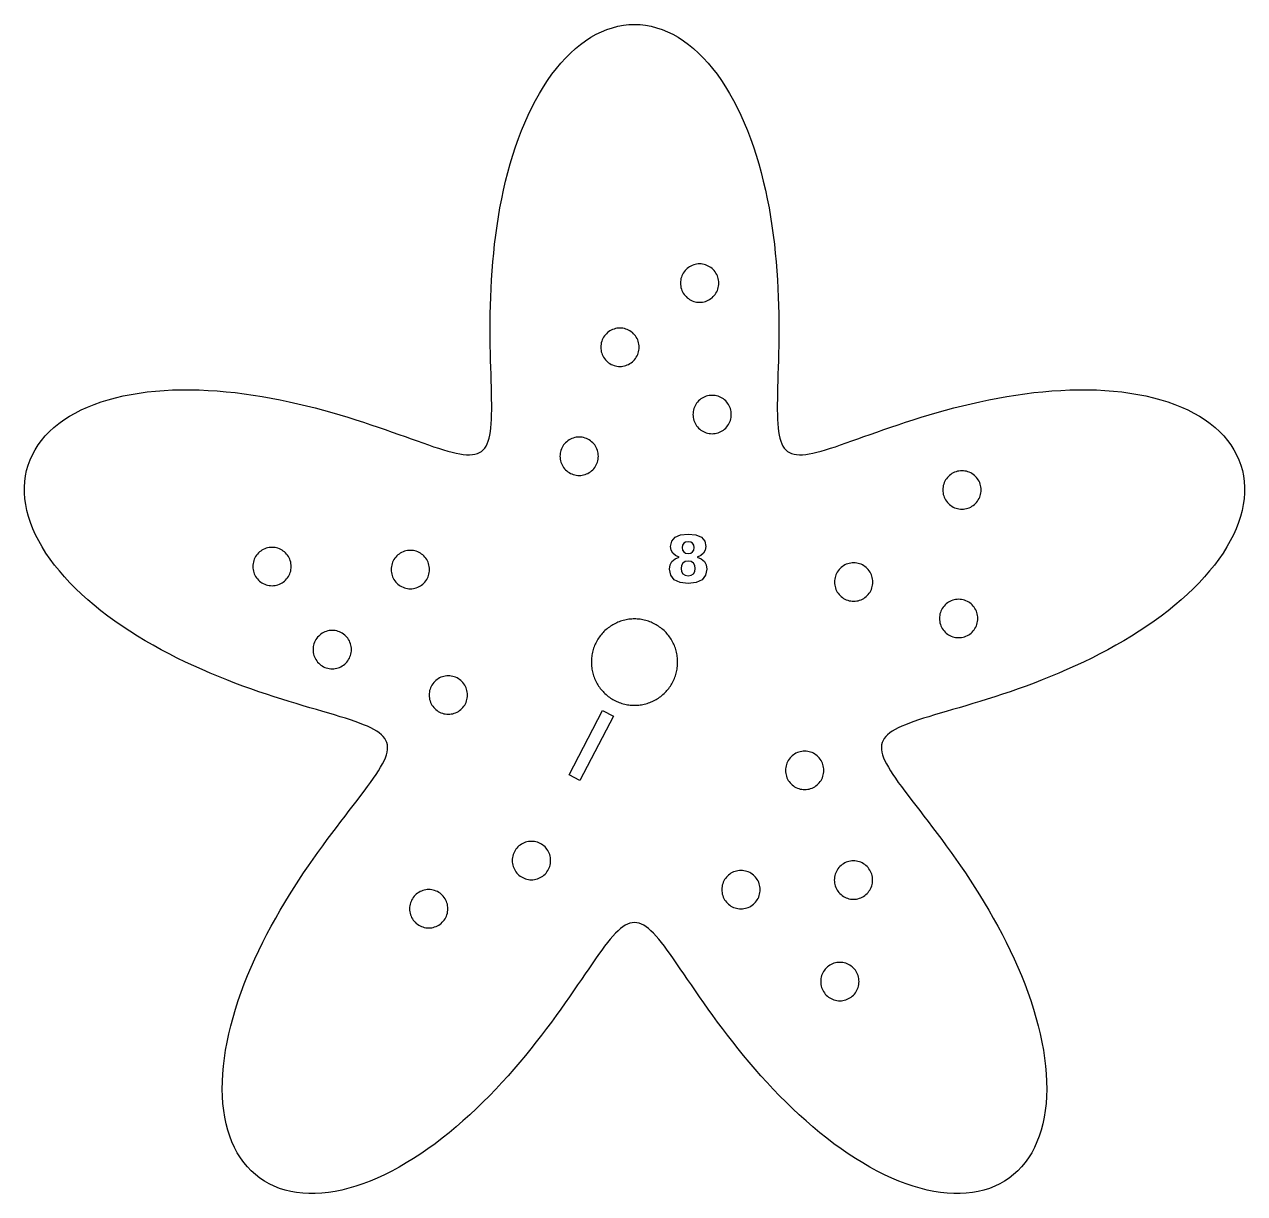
# Model space of a CAD drawing. Header units: millimetres. Extents: x 0 to 471, y 12 to 280.
# Drawn here: x 0 to 89.1, y 75.5 to 160.9 of the extents above; entities that cross this region are included whole.
import ezdxf

# ---------------------------------------------------------------- set-up
doc = ezdxf.new("R2010")
doc.units = ezdxf.units.MM
doc.layers.add('CUT', color=1, linetype='Continuous')
doc.layers.add('ENGRAVE', color=7, linetype='Continuous')

msp = doc.modelspace()

# ---------------------------------------------------------------- linework, layer by layer
at = {"layer": 'CUT'}
for points in [[(76.095, 113.775), (75.493, 113.516), (74.891, 113.266), (74.292, 113.027), (73.697, 112.798), (73.108, 112.579), (72.524, 112.369), (71.948, 112.169), (71.38, 111.977), (70.823, 111.795), (70.276, 111.62), (69.741, 111.454), (69.22, 111.295), (68.712, 111.143), (68.22, 110.997), (67.743, 110.857), (67.284, 110.723), (66.842, 110.593), (66.419, 110.467), (66.015, 110.344), (65.63, 110.225), (65.267, 110.107), (64.925, 109.991), (64.604, 109.876), (64.306, 109.761), (64.03, 109.645), (63.777, 109.528), (63.548, 109.408), (63.342, 109.286), (63.159, 109.16), (63.001, 109.03), (62.866, 108.895), (62.756, 108.754), (62.669, 108.607), (62.606, 108.453), (62.567, 108.291), (62.55, 108.121), (62.557, 107.943), (62.587, 107.754), (62.638, 107.556), (62.712, 107.347), (62.806, 107.127), (62.922, 106.895), (63.057, 106.652), (63.212, 106.396), (63.386, 106.127), (63.578, 105.846), (63.786, 105.551), (64.011, 105.242), (64.252, 104.919), (64.507, 104.583), (64.775, 104.232), (65.057, 103.867), (65.349, 103.488), (65.652, 103.095), (65.965, 102.688), (66.286, 102.266), (66.615, 101.831), (66.95, 101.382), (67.289, 100.92), (67.633, 100.444), (67.98, 99.956), (68.328, 99.456), (68.677, 98.943), (69.025, 98.419), (69.372, 97.884), (69.716, 97.338), (70.056, 96.783), (70.391, 96.218), (70.719, 95.645), (71.041, 95.065), (71.355, 94.477), (71.659, 93.883), (71.953, 93.284), (72.236, 92.68), (72.507, 92.072), (72.765, 91.462), (73.009, 90.85), (73.239, 90.236), (73.453, 89.623), (73.651, 89.011), (73.833, 88.401), (73.997, 87.794), (74.142, 87.191), (74.27, 86.593), (74.378, 86.002), (74.466, 85.417), (74.535, 84.84), (74.583, 84.273), (74.611, 83.716), (74.618, 83.169), (74.603, 82.635), (74.568, 82.114), (74.511, 81.608), (74.433, 81.116), (74.333, 80.64), (74.212, 80.18), (74.07, 79.739), (73.907, 79.316), (73.723, 78.912), (73.519, 78.528), (73.294, 78.164), (73.05, 77.822), (72.786, 77.502), (72.503, 77.205), (72.201, 76.931), (71.881, 76.68), (71.544, 76.454), (71.19, 76.251), (70.82, 76.074), (70.434, 75.922), (70.033, 75.795), (69.618, 75.694), (69.19, 75.618), (68.749, 75.568), (68.296, 75.544), (67.832, 75.545), (67.358, 75.572), (66.874, 75.624), (66.382, 75.702), (65.883, 75.804), (65.376, 75.932), (64.864, 76.083), (64.347, 76.258), (63.825, 76.457), (63.301, 76.678), (62.773, 76.921), (62.245, 77.186), (61.715, 77.472), (61.186, 77.778), (60.657, 78.103), (60.131, 78.446), (59.607, 78.807), (59.086, 79.185), (58.569, 79.578), (58.057, 79.986), (57.55, 80.407), (57.049, 80.841), (56.555, 81.287), (56.068, 81.743), (55.589, 82.208), (55.118, 82.681), (54.656, 83.16), (54.203, 83.646), (53.76, 84.136), (53.327, 84.628), (52.904, 85.123), (52.491, 85.619), (52.089, 86.114), (51.698, 86.607), (51.319, 87.097), (50.95, 87.583), (50.593, 88.064), (50.247, 88.538), (49.912, 89.004), (49.589, 89.461), (49.276, 89.908), (48.975, 90.344), (48.684, 90.767), (48.404, 91.177), (48.134, 91.572), (47.874, 91.952), (47.623, 92.316), (47.382, 92.663), (47.149, 92.991), (46.925, 93.3), (46.709, 93.59), (46.5, 93.859), (46.299, 94.108), (46.103, 94.334), (45.913, 94.538), (45.729, 94.719), (45.549, 94.878), (45.373, 95.012), (45.2, 95.122), (45.03, 95.209), (44.862, 95.27), (44.696, 95.307), (44.53, 95.32), (44.364, 95.307), (44.197, 95.27), (44.029, 95.209), (43.859, 95.122), (43.686, 95.012), (43.51, 94.878), (43.331, 94.719), (43.146, 94.538), (42.956, 94.334), (42.761, 94.108), (42.559, 93.859), (42.35, 93.59), (42.134, 93.3), (41.91, 92.991), (41.678, 92.663), (41.436, 92.316), (41.186, 91.952), (40.926, 91.572), (40.656, 91.177), (40.376, 90.767), (40.085, 90.344), (39.783, 89.908), (39.471, 89.461), (39.147, 89.004), (38.813, 88.538), (38.467, 88.064), (38.109, 87.583), (37.741, 87.097), (37.361, 86.607), (36.97, 86.114), (36.568, 85.619), (36.156, 85.123), (35.733, 84.628), (35.299, 84.136), (34.856, 83.646), (34.403, 83.16), (33.941, 82.681), (33.47, 82.208), (32.991, 81.743), (32.504, 81.287), (32.01, 80.841), (31.509, 80.407), (31.003, 79.986), (30.49, 79.578), (29.974, 79.185), (29.453, 78.807), (28.929, 78.446), (28.402, 78.103), (27.874, 77.778), (27.344, 77.472), (26.815, 77.186), (26.286, 76.921), (25.759, 76.678), (25.234, 76.457), (24.713, 76.258), (24.195, 76.083), (23.683, 75.932), (23.177, 75.804), (22.677, 75.702), (22.185, 75.624), (21.702, 75.572), (21.227, 75.545), (20.764, 75.544), (20.311, 75.568), (19.87, 75.618), (19.441, 75.694), (19.026, 75.795), (18.626, 75.922), (18.24, 76.074), (17.869, 76.251), (17.515, 76.454), (17.178, 76.68), (16.858, 76.931), (16.557, 77.205), (16.274, 77.502), (16.01, 77.822), (15.765, 78.164), (15.54, 78.528), (15.336, 78.912), (15.152, 79.316), (14.989, 79.739), (14.847, 80.18), (14.726, 80.64), (14.627, 81.116), (14.548, 81.608), (14.492, 82.114), (14.456, 82.635), (14.442, 83.169), (14.449, 83.716), (14.476, 84.273), (14.524, 84.84), (14.593, 85.417), (14.682, 86.002), (14.79, 86.593), (14.917, 87.191), (15.063, 87.794), (15.227, 88.401), (15.408, 89.011), (15.606, 89.623), (15.82, 90.236), (16.05, 90.85), (16.294, 91.462), (16.552, 92.072), (16.823, 92.68), (17.106, 93.284), (17.4, 93.883), (17.705, 94.477), (18.018, 95.065), (18.34, 95.645), (18.669, 96.218), (19.004, 96.783), (19.344, 97.338), (19.687, 97.884), (20.034, 98.419), (20.382, 98.943), (20.731, 99.456), (21.08, 99.956), (21.426, 100.444), (21.77, 100.92), (22.11, 101.382), (22.445, 101.831), (22.773, 102.266), (23.094, 102.688), (23.407, 103.095), (23.71, 103.488), (24.003, 103.867), (24.284, 104.232), (24.553, 104.583), (24.808, 104.919), (25.048, 105.242), (25.273, 105.551), (25.482, 105.846), (25.673, 106.127), (25.847, 106.396), (26.002, 106.652), (26.138, 106.895), (26.253, 107.127), (26.348, 107.347), (26.421, 107.556), (26.473, 107.754), (26.502, 107.943), (26.509, 108.121), (26.493, 108.291), (26.453, 108.453), (26.39, 108.607), (26.304, 108.754), (26.193, 108.895), (26.058, 109.03), (25.9, 109.16), (25.718, 109.286), (25.512, 109.408), (25.282, 109.528), (25.03, 109.645), (24.754, 109.761), (24.455, 109.876), (24.135, 109.991), (23.793, 110.107), (23.429, 110.225), (23.045, 110.344), (22.641, 110.467), (22.217, 110.593), (21.776, 110.723), (21.316, 110.857), (20.84, 110.997), (20.347, 111.143), (19.84, 111.295), (19.318, 111.454), (18.783, 111.62), (18.237, 111.795), (17.679, 111.977), (17.112, 112.169), (16.535, 112.369), (15.952, 112.579), (15.362, 112.798), (14.767, 113.027), (14.168, 113.266), (13.567, 113.516), (12.964, 113.775), (12.361, 114.046), (11.76, 114.326), (11.161, 114.618), (10.565, 114.919), (9.975, 115.231), (9.391, 115.553), (8.815, 115.886), (8.247, 116.228), (7.69, 116.58), (7.144, 116.941), (6.61, 117.311), (6.09, 117.689), (5.585, 118.076), (5.095, 118.471), (4.623, 118.873), (4.169, 119.282), (3.733, 119.697), (3.318, 120.118), (2.923, 120.545), (2.551, 120.975), (2.201, 121.41), (1.874, 121.848), (1.572, 122.288), (1.295, 122.73), (1.043, 123.174), (0.817, 123.618), (0.618, 124.061), (0.445, 124.504), (0.301, 124.945), (0.184, 125.383), (0.095, 125.818), (0.035, 126.249), (0.003, 126.675), (0, 127.095), (0.026, 127.509), (0.08, 127.916), (0.163, 128.315), (0.274, 128.706), (0.413, 129.088), (0.581, 129.459), (0.776, 129.82), (0.999, 130.17), (1.249, 130.508), (1.525, 130.834), (1.827, 131.147), (2.154, 131.447), (2.506, 131.733), (2.883, 132.005), (3.282, 132.261), (3.704, 132.503), (4.148, 132.73), (4.612, 132.94), (5.097, 133.135), (5.6, 133.314), (6.121, 133.476), (6.66, 133.622), (7.215, 133.751), (7.784, 133.864), (8.368, 133.961), (8.964, 134.041), (9.572, 134.105), (10.19, 134.152), (10.818, 134.184), (11.455, 134.2), (12.098, 134.201), (12.747, 134.186), (13.401, 134.157), (14.059, 134.114), (14.719, 134.058), (15.381, 133.988), (16.043, 133.905), (16.704, 133.811), (17.362, 133.705), (18.018, 133.588), (18.67, 133.462), (19.316, 133.326), (19.957, 133.182), (20.59, 133.03), (21.215, 132.872), (21.831, 132.707), (22.437, 132.538), (23.033, 132.365), (23.616, 132.188), (24.188, 132.009), (24.746, 131.829), (25.291, 131.649), (25.821, 131.469), (26.337, 131.292), (26.837, 131.116), (27.321, 130.945), (27.789, 130.778), (28.24, 130.617), (28.673, 130.462), (29.09, 130.315), (29.489, 130.176), (29.87, 130.047), (30.233, 129.929), (30.578, 129.821), (30.905, 129.726), (31.214, 129.644), (31.506, 129.576), (31.779, 129.522), (32.035, 129.484), (32.273, 129.462), (32.495, 129.456), (32.699, 129.469), (32.888, 129.499), (33.06, 129.548), (33.216, 129.616), (33.358, 129.703), (33.485, 129.811), (33.598, 129.939), (33.698, 130.087), (33.784, 130.257), (33.859, 130.448), (33.923, 130.66), (33.975, 130.894), (34.018, 131.149), (34.051, 131.425), (34.076, 131.724), (34.094, 132.043), (34.104, 132.383), (34.109, 132.745), (34.108, 133.127), (34.103, 133.529), (34.095, 133.951), (34.084, 134.393), (34.071, 134.853), (34.057, 135.332), (34.043, 135.828), (34.029, 136.342), (34.017, 136.871), (34.007, 137.417), (34, 137.977), (33.997, 138.55), (33.998, 139.137), (34.005, 139.736), (34.017, 140.346), (34.036, 140.965), (34.063, 141.594), (34.097, 142.231), (34.139, 142.874), (34.191, 143.523), (34.251, 144.177), (34.322, 144.834), (34.403, 145.492), (34.495, 146.152), (34.598, 146.812), (34.712, 147.469), (34.838, 148.124), (34.976, 148.775), (35.126, 149.421), (35.289, 150.059), (35.463, 150.69), (35.65, 151.312), (35.85, 151.924), (36.061, 152.524), (36.286, 153.112), (36.522, 153.685), (36.771, 154.244), (37.031, 154.786), (37.303, 155.311), (37.586, 155.818), (37.881, 156.305), (38.186, 156.772), (38.502, 157.218), (38.827, 157.642), (39.162, 158.042), (39.506, 158.419), (39.858, 158.771), (40.219, 159.098), (40.586, 159.398), (40.961, 159.672), (41.342, 159.918), (41.728, 160.137), (42.119, 160.328), (42.514, 160.49), (42.913, 160.622), (43.315, 160.726), (43.719, 160.8), (44.124, 160.845), (44.53, 160.86), (44.936, 160.845), (45.341, 160.8), (45.745, 160.726), (46.146, 160.622), (46.545, 160.49), (46.941, 160.328), (47.332, 160.137), (47.718, 159.918), (48.098, 159.672), (48.473, 159.398), (48.841, 159.098), (49.201, 158.771), (49.553, 158.419), (49.897, 158.042), (50.232, 157.642), (50.558, 157.218), (50.873, 156.772), (51.179, 156.305), (51.473, 155.818), (51.756, 155.311), (52.028, 154.786), (52.289, 154.244), (52.537, 153.685), (52.774, 153.112), (52.998, 152.524), (53.21, 151.924), (53.409, 151.312), (53.596, 150.69), (53.771, 150.059), (53.933, 149.421), (54.083, 148.775), (54.221, 148.124), (54.347, 147.469), (54.461, 146.812), (54.564, 146.152), (54.656, 145.492), (54.737, 144.834), (54.808, 144.177), (54.869, 143.523), (54.92, 142.874), (54.963, 142.231), (54.997, 141.594), (55.023, 140.965), (55.042, 140.346), (55.055, 139.736), (55.061, 139.137), (55.063, 138.55), (55.059, 137.977), (55.053, 137.417), (55.043, 136.871), (55.03, 136.342), (55.017, 135.828), (55.003, 135.332), (54.989, 134.853), (54.976, 134.393), (54.964, 133.951), (54.956, 133.529), (54.951, 133.127), (54.95, 132.745), (54.955, 132.383), (54.966, 132.043), (54.983, 131.724), (55.008, 131.425), (55.042, 131.149), (55.084, 130.894), (55.137, 130.66), (55.2, 130.448), (55.275, 130.257), (55.362, 130.087), (55.461, 129.939), (55.574, 129.811), (55.701, 129.703), (55.843, 129.616), (56, 129.548), (56.172, 129.499), (56.36, 129.469), (56.565, 129.456), (56.786, 129.462), (57.025, 129.484), (57.28, 129.522), (57.554, 129.576), (57.845, 129.644), (58.154, 129.726), (58.481, 129.821), (58.827, 129.929), (59.19, 130.047), (59.571, 130.176), (59.97, 130.315), (60.386, 130.462), (60.82, 130.617), (61.271, 130.778), (61.738, 130.945), (62.223, 131.116), (62.723, 131.292), (63.238, 131.469), (63.768, 131.649), (64.313, 131.829), (64.872, 132.009), (65.443, 132.188), (66.027, 132.365), (66.622, 132.538), (67.228, 132.707), (67.844, 132.872), (68.469, 133.03), (69.103, 133.182), (69.743, 133.326), (70.389, 133.462), (71.041, 133.588), (71.697, 133.705), (72.356, 133.811), (73.017, 133.905), (73.679, 133.988), (74.34, 134.058), (75, 134.114), (75.658, 134.157), (76.312, 134.186), (76.962, 134.201), (77.605, 134.2), (78.241, 134.184), (78.869, 134.152), (79.488, 134.105), (80.096, 134.041), (80.692, 133.961), (81.275, 133.864), (81.845, 133.751), (82.399, 133.622), (82.938, 133.476), (83.459, 133.314), (83.963, 133.135), (84.447, 132.94), (84.912, 132.73), (85.356, 132.503), (85.777, 132.261), (86.177, 132.005), (86.553, 131.733), (86.905, 131.447), (87.232, 131.147), (87.534, 130.834), (87.811, 130.508), (88.06, 130.17), (88.283, 129.82), (88.478, 129.459), (88.646, 129.088), (88.786, 128.706), (88.897, 128.315), (88.98, 127.916), (89.034, 127.509), (89.059, 127.095), (89.056, 126.675), (89.024, 126.249), (88.964, 125.818), (88.875, 125.383), (88.759, 124.945), (88.614, 124.504), (88.442, 124.061), (88.243, 123.618), (88.017, 123.174), (87.765, 122.73), (87.487, 122.288), (87.185, 121.848), (86.859, 121.41), (86.509, 120.975), (86.136, 120.545), (85.742, 120.118), (85.326, 119.697), (84.891, 119.282), (84.437, 118.873), (83.964, 118.471), (83.475, 118.076), (82.969, 117.689), (82.449, 117.311), (81.916, 116.941), (81.37, 116.58), (80.812, 116.228), (80.245, 115.886), (79.668, 115.553), (79.084, 115.231), (78.494, 114.919), (77.899, 114.618), (77.3, 114.326), (76.698, 114.046), (76.095, 113.775)], [(50.644, 141.656), (50.665, 141.764), (50.678, 141.873), (50.683, 141.983), (50.678, 142.093), (50.665, 142.202), (50.644, 142.31), (50.614, 142.415), (50.576, 142.518), (50.53, 142.618), (50.476, 142.714), (50.415, 142.806), (50.347, 142.892), (50.273, 142.973), (50.192, 143.047), (50.106, 143.115), (50.014, 143.176), (49.918, 143.23), (49.818, 143.276), (49.715, 143.314), (49.61, 143.344), (49.502, 143.365), (49.393, 143.378), (49.283, 143.383), (49.173, 143.378), (49.064, 143.365), (48.956, 143.344), (48.85, 143.314), (48.747, 143.276), (48.647, 143.23), (48.551, 143.176), (48.46, 143.115), (48.373, 143.047), (48.293, 142.973), (48.218, 142.892), (48.15, 142.806), (48.089, 142.714), (48.035, 142.618), (47.989, 142.518), (47.951, 142.415), (47.921, 142.31), (47.9, 142.202), (47.887, 142.093), (47.883, 141.983), (47.887, 141.873), (47.9, 141.764), (47.921, 141.656), (47.951, 141.55), (47.989, 141.447), (48.035, 141.347), (48.089, 141.251), (48.15, 141.16), (48.218, 141.073), (48.293, 140.993), (48.373, 140.918), (48.46, 140.85), (48.551, 140.789), (48.647, 140.735), (48.747, 140.689), (48.85, 140.651), (48.956, 140.621), (49.064, 140.6), (49.173, 140.587), (49.283, 140.583), (49.393, 140.587), (49.502, 140.6), (49.61, 140.621), (49.715, 140.651), (49.818, 140.689), (49.918, 140.735), (50.014, 140.789), (50.106, 140.85), (50.192, 140.918), (50.273, 140.993), (50.347, 141.073), (50.415, 141.16), (50.476, 141.251), (50.53, 141.347), (50.576, 141.447), (50.614, 141.55), (50.644, 141.656)], [(44.829, 136.975), (44.85, 137.083), (44.863, 137.192), (44.867, 137.302), (44.863, 137.411), (44.85, 137.521), (44.829, 137.628), (44.799, 137.734), (44.761, 137.837), (44.715, 137.937), (44.661, 138.033), (44.6, 138.124), (44.532, 138.211), (44.457, 138.292), (44.377, 138.366), (44.29, 138.434), (44.199, 138.495), (44.103, 138.549), (44.003, 138.595), (43.9, 138.633), (43.794, 138.663), (43.686, 138.684), (43.577, 138.697), (43.467, 138.702), (43.357, 138.697), (43.248, 138.684), (43.141, 138.663), (43.035, 138.633), (42.932, 138.595), (42.832, 138.549), (42.736, 138.495), (42.644, 138.434), (42.558, 138.366), (42.477, 138.292), (42.403, 138.211), (42.335, 138.124), (42.274, 138.033), (42.22, 137.937), (42.174, 137.837), (42.136, 137.734), (42.106, 137.628), (42.085, 137.521), (42.072, 137.411), (42.067, 137.302), (42.072, 137.192), (42.085, 137.083), (42.106, 136.975), (42.136, 136.869), (42.174, 136.766), (42.22, 136.666), (42.274, 136.57), (42.335, 136.479), (42.403, 136.392), (42.477, 136.312), (42.558, 136.237), (42.644, 136.169), (42.736, 136.108), (42.832, 136.054), (42.932, 136.008), (43.035, 135.97), (43.141, 135.94), (43.248, 135.919), (43.357, 135.906), (43.467, 135.902), (43.577, 135.906), (43.686, 135.919), (43.794, 135.94), (43.9, 135.97), (44.003, 136.008), (44.103, 136.054), (44.199, 136.108), (44.29, 136.169), (44.377, 136.237), (44.457, 136.312), (44.532, 136.392), (44.6, 136.479), (44.661, 136.57), (44.715, 136.666), (44.761, 136.766), (44.799, 136.869), (44.829, 136.975)], [(51.528, 131.961), (51.558, 132.067), (51.579, 132.174), (51.592, 132.284), (51.597, 132.393), (51.592, 132.503), (51.579, 132.612), (51.558, 132.72), (51.528, 132.826), (51.49, 132.929), (51.444, 133.029), (51.39, 133.125), (51.329, 133.216), (51.261, 133.303), (51.187, 133.383), (51.106, 133.458), (51.02, 133.526), (50.928, 133.587), (50.832, 133.641), (50.732, 133.687), (50.629, 133.725), (50.523, 133.755), (50.416, 133.776), (50.306, 133.789), (50.197, 133.793), (50.087, 133.789), (49.978, 133.776), (49.87, 133.755), (49.764, 133.725), (49.661, 133.687), (49.561, 133.641), (49.465, 133.587), (49.374, 133.526), (49.287, 133.458), (49.207, 133.383), (49.132, 133.303), (49.064, 133.216), (49.003, 133.125), (48.949, 133.029), (48.903, 132.929), (48.865, 132.826), (48.835, 132.72), (48.814, 132.612), (48.801, 132.503), (48.797, 132.393), (48.801, 132.284), (48.814, 132.174), (48.835, 132.067), (48.865, 131.961), (48.903, 131.858), (48.949, 131.758), (49.003, 131.662), (49.064, 131.57), (49.132, 131.484), (49.207, 131.403), (49.287, 131.329), (49.374, 131.261), (49.465, 131.2), (49.561, 131.146), (49.661, 131.1), (49.764, 131.062), (49.87, 131.032), (49.978, 131.011), (50.087, 130.998), (50.197, 130.993), (50.306, 130.998), (50.416, 131.011), (50.523, 131.032), (50.629, 131.062), (50.732, 131.1), (50.832, 131.146), (50.928, 131.2), (51.02, 131.261), (51.106, 131.329), (51.187, 131.403), (51.261, 131.484), (51.329, 131.57), (51.39, 131.662), (51.444, 131.758), (51.49, 131.858), (51.528, 131.961)], [(41.853, 129.019), (41.875, 129.127), (41.888, 129.236), (41.892, 129.346), (41.888, 129.456), (41.875, 129.565), (41.853, 129.673), (41.824, 129.779), (41.786, 129.882), (41.739, 129.982), (41.686, 130.078), (41.625, 130.169), (41.557, 130.255), (41.482, 130.336), (41.401, 130.411), (41.315, 130.479), (41.224, 130.54), (41.128, 130.594), (41.028, 130.64), (40.925, 130.678), (40.819, 130.708), (40.711, 130.729), (40.602, 130.742), (40.492, 130.746), (40.382, 130.742), (40.273, 130.729), (40.165, 130.708), (40.059, 130.678), (39.956, 130.64), (39.856, 130.594), (39.761, 130.54), (39.669, 130.479), (39.583, 130.411), (39.502, 130.336), (39.428, 130.255), (39.359, 130.169), (39.298, 130.078), (39.245, 129.982), (39.199, 129.882), (39.161, 129.779), (39.131, 129.673), (39.109, 129.565), (39.096, 129.456), (39.092, 129.346), (39.096, 129.236), (39.109, 129.127), (39.131, 129.019), (39.161, 128.914), (39.199, 128.81), (39.245, 128.711), (39.298, 128.615), (39.359, 128.523), (39.428, 128.437), (39.502, 128.356), (39.583, 128.282), (39.669, 128.214), (39.761, 128.153), (39.856, 128.099), (39.956, 128.053), (40.059, 128.015), (40.165, 127.985), (40.273, 127.963), (40.382, 127.951), (40.492, 127.946), (40.602, 127.951), (40.711, 127.963), (40.819, 127.985), (40.925, 128.015), (41.028, 128.053), (41.128, 128.099), (41.224, 128.153), (41.315, 128.214), (41.401, 128.282), (41.482, 128.356), (41.557, 128.437), (41.625, 128.523), (41.686, 128.615), (41.739, 128.711), (41.786, 128.81), (41.824, 128.914), (41.853, 129.019)], [(69.763, 126.456), (69.793, 126.562), (69.814, 126.67), (69.827, 126.779), (69.832, 126.889), (69.827, 126.998), (69.814, 127.108), (69.793, 127.215), (69.763, 127.321), (69.725, 127.424), (69.679, 127.524), (69.625, 127.62), (69.564, 127.712), (69.496, 127.798), (69.422, 127.879), (69.341, 127.953), (69.255, 128.021), (69.163, 128.082), (69.067, 128.136), (68.967, 128.182), (68.864, 128.22), (68.759, 128.25), (68.651, 128.271), (68.542, 128.284), (68.432, 128.289), (68.322, 128.284), (68.213, 128.271), (68.105, 128.25), (67.999, 128.22), (67.896, 128.182), (67.796, 128.136), (67.7, 128.082), (67.609, 128.021), (67.522, 127.953), (67.442, 127.879), (67.367, 127.798), (67.299, 127.712), (67.238, 127.62), (67.184, 127.524), (67.138, 127.424), (67.1, 127.321), (67.07, 127.215), (67.049, 127.108), (67.036, 126.998), (67.032, 126.889), (67.036, 126.779), (67.049, 126.67), (67.07, 126.562), (67.1, 126.456), (67.138, 126.353), (67.184, 126.253), (67.238, 126.157), (67.299, 126.066), (67.367, 125.979), (67.442, 125.899), (67.522, 125.824), (67.609, 125.756), (67.7, 125.695), (67.796, 125.641), (67.896, 125.595), (67.999, 125.557), (68.105, 125.527), (68.213, 125.506), (68.322, 125.493), (68.432, 125.489), (68.542, 125.493), (68.651, 125.506), (68.759, 125.527), (68.864, 125.557), (68.967, 125.595), (69.067, 125.641), (69.163, 125.695), (69.255, 125.756), (69.341, 125.824), (69.422, 125.899), (69.496, 125.979), (69.564, 126.066), (69.625, 126.157), (69.679, 126.253), (69.725, 126.353), (69.763, 126.456)], [(19.434, 120.974), (19.455, 121.082), (19.468, 121.191), (19.472, 121.301), (19.468, 121.41), (19.455, 121.52), (19.434, 121.627), (19.404, 121.733), (19.366, 121.836), (19.32, 121.936), (19.266, 122.032), (19.205, 122.123), (19.137, 122.21), (19.062, 122.29), (18.982, 122.365), (18.895, 122.433), (18.804, 122.494), (18.708, 122.548), (18.608, 122.594), (18.505, 122.632), (18.399, 122.662), (18.291, 122.683), (18.182, 122.696), (18.072, 122.701), (17.962, 122.696), (17.853, 122.683), (17.745, 122.662), (17.64, 122.632), (17.537, 122.594), (17.437, 122.548), (17.341, 122.494), (17.249, 122.433), (17.163, 122.365), (17.082, 122.29), (17.008, 122.21), (16.94, 122.123), (16.879, 122.032), (16.825, 121.936), (16.779, 121.836), (16.741, 121.733), (16.711, 121.627), (16.69, 121.52), (16.677, 121.41), (16.672, 121.301), (16.677, 121.191), (16.69, 121.082), (16.711, 120.974), (16.741, 120.868), (16.779, 120.765), (16.825, 120.665), (16.879, 120.569), (16.94, 120.478), (17.008, 120.391), (17.082, 120.311), (17.163, 120.236), (17.249, 120.168), (17.341, 120.107), (17.437, 120.053), (17.537, 120.007), (17.64, 119.969), (17.745, 119.939), (17.853, 119.918), (17.962, 119.905), (18.072, 119.901), (18.182, 119.905), (18.291, 119.918), (18.399, 119.939), (18.505, 119.969), (18.608, 120.007), (18.708, 120.053), (18.804, 120.107), (18.895, 120.168), (18.982, 120.236), (19.062, 120.311), (19.137, 120.391), (19.205, 120.478), (19.266, 120.569), (19.32, 120.665), (19.366, 120.765), (19.404, 120.868), (19.434, 120.974)], [(29.53, 120.753), (29.552, 120.861), (29.564, 120.97), (29.569, 121.08), (29.564, 121.19), (29.552, 121.299), (29.53, 121.407), (29.5, 121.513), (29.462, 121.616), (29.416, 121.716), (29.362, 121.811), (29.301, 121.903), (29.233, 121.989), (29.159, 122.07), (29.078, 122.145), (28.992, 122.213), (28.9, 122.274), (28.804, 122.327), (28.705, 122.373), (28.601, 122.411), (28.496, 122.441), (28.388, 122.463), (28.279, 122.476), (28.169, 122.48), (28.059, 122.476), (27.95, 122.463), (27.842, 122.441), (27.736, 122.411), (27.633, 122.373), (27.533, 122.327), (27.437, 122.274), (27.346, 122.213), (27.26, 122.145), (27.179, 122.07), (27.104, 121.989), (27.036, 121.903), (26.975, 121.811), (26.921, 121.716), (26.875, 121.616), (26.837, 121.513), (26.807, 121.407), (26.786, 121.299), (26.773, 121.19), (26.769, 121.08), (26.773, 120.97), (26.786, 120.861), (26.807, 120.753), (26.837, 120.647), (26.875, 120.544), (26.921, 120.444), (26.975, 120.348), (27.036, 120.257), (27.104, 120.171), (27.179, 120.09), (27.26, 120.015), (27.346, 119.947), (27.437, 119.886), (27.533, 119.833), (27.633, 119.787), (27.736, 119.748), (27.842, 119.719), (27.95, 119.697), (28.059, 119.684), (28.169, 119.68), (28.279, 119.684), (28.388, 119.697), (28.496, 119.719), (28.601, 119.748), (28.705, 119.787), (28.804, 119.833), (28.9, 119.886), (28.992, 119.947), (29.078, 120.015), (29.159, 120.09), (29.233, 120.171), (29.301, 120.257), (29.362, 120.348), (29.416, 120.444), (29.462, 120.544), (29.5, 120.647), (29.53, 120.753)], [(61.888, 119.842), (61.91, 119.95), (61.923, 120.059), (61.927, 120.169), (61.923, 120.279), (61.91, 120.388), (61.888, 120.495), (61.859, 120.601), (61.821, 120.704), (61.775, 120.804), (61.721, 120.9), (61.66, 120.992), (61.592, 121.078), (61.517, 121.159), (61.436, 121.233), (61.35, 121.301), (61.259, 121.362), (61.163, 121.416), (61.063, 121.462), (60.96, 121.5), (60.854, 121.53), (60.746, 121.551), (60.637, 121.564), (60.527, 121.569), (60.417, 121.564), (60.308, 121.551), (60.2, 121.53), (60.095, 121.5), (59.991, 121.462), (59.892, 121.416), (59.796, 121.362), (59.704, 121.301), (59.618, 121.233), (59.537, 121.159), (59.463, 121.078), (59.395, 120.992), (59.333, 120.9), (59.28, 120.804), (59.234, 120.704), (59.196, 120.601), (59.166, 120.495), (59.144, 120.388), (59.131, 120.279), (59.127, 120.169), (59.131, 120.059), (59.144, 119.95), (59.166, 119.842), (59.196, 119.736), (59.234, 119.633), (59.28, 119.533), (59.333, 119.437), (59.395, 119.346), (59.463, 119.259), (59.537, 119.179), (59.618, 119.104), (59.704, 119.036), (59.796, 118.975), (59.892, 118.921), (59.991, 118.875), (60.095, 118.837), (60.2, 118.807), (60.308, 118.786), (60.417, 118.773), (60.527, 118.769), (60.637, 118.773), (60.746, 118.786), (60.854, 118.807), (60.96, 118.837), (61.063, 118.875), (61.163, 118.921), (61.259, 118.975), (61.35, 119.036), (61.436, 119.104), (61.517, 119.179), (61.592, 119.259), (61.66, 119.346), (61.721, 119.437), (61.775, 119.533), (61.821, 119.633), (61.859, 119.736), (61.888, 119.842)], [(69.55, 117.183), (69.571, 117.291), (69.584, 117.4), (69.589, 117.51), (69.584, 117.62), (69.571, 117.729), (69.55, 117.837), (69.52, 117.942), (69.482, 118.045), (69.436, 118.145), (69.382, 118.241), (69.321, 118.333), (69.253, 118.419), (69.179, 118.5), (69.098, 118.574), (69.011, 118.642), (68.92, 118.703), (68.824, 118.757), (68.724, 118.803), (68.621, 118.841), (68.515, 118.871), (68.408, 118.892), (68.298, 118.905), (68.189, 118.91), (68.079, 118.905), (67.97, 118.892), (67.862, 118.871), (67.756, 118.841), (67.653, 118.803), (67.553, 118.757), (67.457, 118.703), (67.366, 118.642), (67.279, 118.574), (67.199, 118.5), (67.124, 118.419), (67.056, 118.333), (66.995, 118.241), (66.941, 118.145), (66.895, 118.045), (66.857, 117.942), (66.827, 117.837), (66.806, 117.729), (66.793, 117.62), (66.789, 117.51), (66.793, 117.4), (66.806, 117.291), (66.827, 117.183), (66.857, 117.077), (66.895, 116.974), (66.941, 116.874), (66.995, 116.778), (67.056, 116.687), (67.124, 116.6), (67.199, 116.52), (67.279, 116.445), (67.366, 116.377), (67.457, 116.316), (67.553, 116.262), (67.653, 116.216), (67.756, 116.178), (67.862, 116.148), (67.97, 116.127), (68.079, 116.114), (68.189, 116.11), (68.298, 116.114), (68.408, 116.127), (68.515, 116.148), (68.621, 116.178), (68.724, 116.216), (68.824, 116.262), (68.92, 116.316), (69.011, 116.377), (69.098, 116.445), (69.179, 116.52), (69.253, 116.6), (69.321, 116.687), (69.382, 116.778), (69.436, 116.874), (69.482, 116.974), (69.52, 117.077), (69.55, 117.183)], [(47.673, 114.532), (47.665, 114.635), (47.653, 114.738), (47.638, 114.84), (47.619, 114.941), (47.597, 115.042), (47.572, 115.142), (47.544, 115.241), (47.513, 115.339), (47.478, 115.436), (47.44, 115.532), (47.399, 115.626), (47.355, 115.72), (47.308, 115.811), (47.258, 115.901), (47.205, 115.99), (47.149, 116.076), (47.09, 116.161), (47.029, 116.244), (46.965, 116.325), (46.898, 116.403), (46.829, 116.48), (46.757, 116.554), (46.683, 116.625), (46.607, 116.695), (46.528, 116.761), (46.447, 116.825), (46.365, 116.887), (46.28, 116.946), (46.193, 117.001), (46.105, 117.054), (46.015, 117.104), (45.923, 117.152), (45.83, 117.196), (45.735, 117.237), (45.639, 117.275), (45.542, 117.309), (45.444, 117.341), (45.345, 117.369), (45.245, 117.394), (45.144, 117.416), (45.043, 117.434), (44.941, 117.449), (44.838, 117.461), (44.736, 117.47), (44.633, 117.475), (44.53, 117.476), (44.427, 117.475), (44.324, 117.47), (44.221, 117.461), (44.119, 117.449), (44.017, 117.434), (43.915, 117.416), (43.814, 117.394), (43.714, 117.369), (43.615, 117.341), (43.517, 117.309), (43.42, 117.275), (43.324, 117.237), (43.23, 117.196), (43.137, 117.152), (43.045, 117.104), (42.955, 117.054), (42.866, 117.001), (42.78, 116.946), (42.695, 116.887), (42.612, 116.825), (42.531, 116.761), (42.453, 116.695), (42.376, 116.625), (42.302, 116.554), (42.231, 116.48), (42.161, 116.403), (42.095, 116.325), (42.031, 116.244), (41.969, 116.161), (41.911, 116.076), (41.855, 115.99), (41.802, 115.901), (41.752, 115.811), (41.705, 115.72), (41.66, 115.626), (41.619, 115.532), (41.582, 115.436), (41.547, 115.339), (41.515, 115.241), (41.487, 115.142), (41.462, 115.042), (41.44, 114.941), (41.422, 114.84), (41.407, 114.738), (41.395, 114.635), (41.386, 114.532), (41.381, 114.429), (41.38, 114.326), (41.381, 114.223), (41.386, 114.12), (41.395, 114.018), (41.407, 113.915), (41.422, 113.813), (41.44, 113.712), (41.462, 113.611), (41.487, 113.511), (41.515, 113.412), (41.547, 113.314), (41.582, 113.217), (41.619, 113.121), (41.66, 113.026), (41.705, 112.933), (41.752, 112.842), (41.802, 112.751), (41.855, 112.663), (41.911, 112.576), (41.969, 112.492), (42.031, 112.409), (42.095, 112.328), (42.161, 112.249), (42.231, 112.173), (42.302, 112.099), (42.376, 112.027), (42.453, 111.958), (42.531, 111.891), (42.612, 111.827), (42.695, 111.766), (42.78, 111.707), (42.866, 111.651), (42.955, 111.598), (43.045, 111.548), (43.137, 111.501), (43.23, 111.457), (43.324, 111.416), (43.42, 111.378), (43.517, 111.344), (43.615, 111.312), (43.714, 111.284), (43.814, 111.259), (43.915, 111.237), (44.017, 111.218), (44.119, 111.203), (44.221, 111.192), (44.324, 111.183), (44.427, 111.178), (44.53, 111.176), (44.633, 111.178), (44.736, 111.183), (44.838, 111.192), (44.941, 111.203), (45.043, 111.218), (45.144, 111.237), (45.245, 111.259), (45.345, 111.284), (45.444, 111.312), (45.542, 111.344), (45.639, 111.378), (45.735, 111.416), (45.83, 111.457), (45.923, 111.501), (46.015, 111.548), (46.105, 111.598), (46.193, 111.651), (46.28, 111.707), (46.365, 111.766), (46.447, 111.827), (46.528, 111.891), (46.607, 111.958), (46.683, 112.027), (46.757, 112.099), (46.829, 112.173), (46.898, 112.249), (46.965, 112.328), (47.029, 112.409), (47.09, 112.492), (47.149, 112.576), (47.205, 112.663), (47.258, 112.751), (47.308, 112.842), (47.355, 112.933), (47.399, 113.026), (47.44, 113.121), (47.478, 113.217), (47.513, 113.314), (47.544, 113.412), (47.572, 113.511), (47.597, 113.611), (47.619, 113.712), (47.638, 113.813), (47.653, 113.915), (47.665, 114.018), (47.673, 114.12), (47.678, 114.223), (47.68, 114.326), (47.678, 114.429), (47.673, 114.532)], [(23.83, 114.912), (23.851, 115.02), (23.864, 115.129), (23.868, 115.239), (23.864, 115.349), (23.851, 115.458), (23.83, 115.566), (23.8, 115.671), (23.762, 115.774), (23.716, 115.874), (23.662, 115.97), (23.601, 116.062), (23.533, 116.148), (23.458, 116.229), (23.378, 116.303), (23.291, 116.371), (23.2, 116.432), (23.104, 116.486), (23.004, 116.532), (22.901, 116.57), (22.795, 116.6), (22.687, 116.621), (22.578, 116.634), (22.468, 116.639), (22.359, 116.634), (22.249, 116.621), (22.142, 116.6), (22.036, 116.57), (21.933, 116.532), (21.833, 116.486), (21.737, 116.432), (21.646, 116.371), (21.559, 116.303), (21.479, 116.229), (21.404, 116.148), (21.336, 116.062), (21.275, 115.97), (21.221, 115.874), (21.175, 115.774), (21.137, 115.671), (21.107, 115.566), (21.086, 115.458), (21.073, 115.349), (21.068, 115.239), (21.073, 115.129), (21.086, 115.02), (21.107, 114.912), (21.137, 114.806), (21.175, 114.703), (21.221, 114.603), (21.275, 114.507), (21.336, 114.416), (21.404, 114.329), (21.479, 114.249), (21.559, 114.174), (21.646, 114.106), (21.737, 114.045), (21.833, 113.991), (21.933, 113.945), (22.036, 113.907), (22.142, 113.877), (22.249, 113.856), (22.359, 113.843), (22.468, 113.839), (22.578, 113.843), (22.687, 113.856), (22.795, 113.877), (22.901, 113.907), (23.004, 113.945), (23.104, 113.991), (23.2, 114.045), (23.291, 114.106), (23.378, 114.174), (23.458, 114.249), (23.533, 114.329), (23.601, 114.416), (23.662, 114.507), (23.716, 114.603), (23.762, 114.703), (23.8, 114.806), (23.83, 114.912)], [(32.302, 111.596), (32.323, 111.704), (32.336, 111.813), (32.341, 111.923), (32.336, 112.033), (32.323, 112.142), (32.302, 112.25), (32.272, 112.355), (32.234, 112.458), (32.188, 112.558), (32.134, 112.654), (32.073, 112.746), (32.005, 112.832), (31.931, 112.913), (31.85, 112.987), (31.764, 113.055), (31.672, 113.116), (31.576, 113.17), (31.476, 113.216), (31.373, 113.254), (31.267, 113.284), (31.16, 113.305), (31.051, 113.318), (30.941, 113.323), (30.831, 113.318), (30.722, 113.305), (30.614, 113.284), (30.508, 113.254), (30.405, 113.216), (30.305, 113.17), (30.209, 113.116), (30.118, 113.055), (30.031, 112.987), (29.951, 112.913), (29.876, 112.832), (29.808, 112.746), (29.747, 112.654), (29.693, 112.558), (29.647, 112.458), (29.609, 112.355), (29.579, 112.25), (29.558, 112.142), (29.545, 112.033), (29.541, 111.923), (29.545, 111.813), (29.558, 111.704), (29.579, 111.596), (29.609, 111.49), (29.647, 111.387), (29.693, 111.287), (29.747, 111.191), (29.808, 111.1), (29.876, 111.013), (29.951, 110.933), (30.031, 110.858), (30.118, 110.79), (30.209, 110.729), (30.305, 110.675), (30.405, 110.629), (30.508, 110.591), (30.614, 110.561), (30.722, 110.54), (30.831, 110.527), (30.941, 110.523), (31.051, 110.527), (31.16, 110.54), (31.267, 110.561), (31.373, 110.591), (31.476, 110.629), (31.576, 110.675), (31.672, 110.729), (31.764, 110.79), (31.85, 110.858), (31.931, 110.933), (32.005, 111.013), (32.073, 111.1), (32.134, 111.191), (32.188, 111.287), (32.234, 111.387), (32.272, 111.49), (32.302, 111.596)], [(58.312, 106.099), (58.333, 106.206), (58.346, 106.316), (58.35, 106.425), (58.346, 106.535), (58.333, 106.644), (58.312, 106.752), (58.282, 106.858), (58.244, 106.961), (58.198, 107.061), (58.144, 107.157), (58.083, 107.248), (58.015, 107.335), (57.94, 107.415), (57.86, 107.49), (57.773, 107.558), (57.682, 107.619), (57.586, 107.673), (57.486, 107.719), (57.383, 107.757), (57.277, 107.787), (57.169, 107.808), (57.06, 107.821), (56.95, 107.825), (56.841, 107.821), (56.731, 107.808), (56.624, 107.787), (56.518, 107.757), (56.415, 107.719), (56.315, 107.673), (56.219, 107.619), (56.127, 107.558), (56.041, 107.49), (55.96, 107.415), (55.886, 107.335), (55.818, 107.248), (55.757, 107.157), (55.703, 107.061), (55.657, 106.961), (55.619, 106.858), (55.589, 106.752), (55.568, 106.644), (55.555, 106.535), (55.55, 106.425), (55.555, 106.316), (55.568, 106.206), (55.589, 106.099), (55.619, 105.993), (55.657, 105.89), (55.703, 105.79), (55.757, 105.694), (55.818, 105.603), (55.886, 105.516), (55.96, 105.435), (56.041, 105.361), (56.127, 105.293), (56.219, 105.232), (56.315, 105.178), (56.415, 105.132), (56.518, 105.094), (56.624, 105.064), (56.731, 105.043), (56.841, 105.03), (56.95, 105.025), (57.06, 105.03), (57.169, 105.043), (57.277, 105.064), (57.383, 105.094), (57.486, 105.132), (57.586, 105.178), (57.682, 105.232), (57.773, 105.293), (57.86, 105.361), (57.94, 105.435), (58.015, 105.516), (58.083, 105.603), (58.144, 105.694), (58.198, 105.79), (58.244, 105.89), (58.282, 105.993), (58.312, 106.099)], [(38.37, 99.518), (38.391, 99.626), (38.404, 99.735), (38.408, 99.845), (38.404, 99.954), (38.391, 100.064), (38.37, 100.171), (38.34, 100.277), (38.302, 100.38), (38.256, 100.48), (38.202, 100.576), (38.141, 100.668), (38.073, 100.754), (37.998, 100.835), (37.918, 100.909), (37.831, 100.977), (37.74, 101.038), (37.644, 101.092), (37.544, 101.138), (37.441, 101.176), (37.335, 101.206), (37.227, 101.227), (37.118, 101.24), (37.008, 101.245), (36.899, 101.24), (36.789, 101.227), (36.682, 101.206), (36.576, 101.176), (36.473, 101.138), (36.373, 101.092), (36.277, 101.038), (36.186, 100.977), (36.099, 100.909), (36.018, 100.835), (35.944, 100.754), (35.876, 100.668), (35.815, 100.576), (35.761, 100.48), (35.715, 100.38), (35.677, 100.277), (35.647, 100.171), (35.626, 100.064), (35.613, 99.954), (35.608, 99.845), (35.613, 99.735), (35.626, 99.626), (35.647, 99.518), (35.677, 99.412), (35.715, 99.309), (35.761, 99.209), (35.815, 99.113), (35.876, 99.022), (35.944, 98.935), (36.018, 98.855), (36.099, 98.78), (36.186, 98.712), (36.277, 98.651), (36.373, 98.597), (36.473, 98.551), (36.576, 98.513), (36.682, 98.483), (36.789, 98.462), (36.899, 98.449), (37.008, 98.445), (37.118, 98.449), (37.227, 98.462), (37.335, 98.483), (37.441, 98.513), (37.544, 98.551), (37.644, 98.597), (37.74, 98.651), (37.831, 98.712), (37.918, 98.78), (37.998, 98.855), (38.073, 98.935), (38.141, 99.022), (38.202, 99.113), (38.256, 99.209), (38.302, 99.309), (38.34, 99.412), (38.37, 99.518)], [(61.873, 98.096), (61.894, 98.204), (61.907, 98.313), (61.911, 98.423), (61.907, 98.533), (61.894, 98.642), (61.873, 98.75), (61.843, 98.855), (61.805, 98.958), (61.759, 99.058), (61.705, 99.154), (61.644, 99.246), (61.576, 99.332), (61.501, 99.413), (61.42, 99.487), (61.334, 99.555), (61.243, 99.616), (61.147, 99.67), (61.047, 99.716), (60.944, 99.754), (60.838, 99.784), (60.73, 99.805), (60.621, 99.818), (60.511, 99.823), (60.401, 99.818), (60.292, 99.805), (60.184, 99.784), (60.079, 99.754), (59.975, 99.716), (59.876, 99.67), (59.78, 99.616), (59.688, 99.555), (59.602, 99.487), (59.521, 99.413), (59.447, 99.332), (59.379, 99.246), (59.317, 99.154), (59.264, 99.058), (59.218, 98.958), (59.18, 98.855), (59.15, 98.75), (59.128, 98.642), (59.116, 98.533), (59.111, 98.423), (59.116, 98.313), (59.128, 98.204), (59.15, 98.096), (59.18, 97.99), (59.218, 97.887), (59.264, 97.787), (59.317, 97.691), (59.379, 97.6), (59.447, 97.513), (59.521, 97.433), (59.602, 97.358), (59.688, 97.29), (59.78, 97.229), (59.876, 97.175), (59.975, 97.129), (60.079, 97.091), (60.184, 97.061), (60.292, 97.04), (60.401, 97.027), (60.511, 97.023), (60.621, 97.027), (60.73, 97.04), (60.838, 97.061), (60.944, 97.091), (61.047, 97.129), (61.147, 97.175), (61.243, 97.229), (61.334, 97.29), (61.42, 97.358), (61.501, 97.433), (61.576, 97.513), (61.644, 97.6), (61.705, 97.691), (61.759, 97.787), (61.805, 97.887), (61.843, 97.99), (61.873, 98.096)], [(53.661, 97.395), (53.683, 97.503), (53.696, 97.612), (53.7, 97.722), (53.696, 97.832), (53.683, 97.941), (53.661, 98.049), (53.632, 98.154), (53.593, 98.257), (53.547, 98.357), (53.494, 98.453), (53.433, 98.545), (53.365, 98.631), (53.29, 98.712), (53.209, 98.786), (53.123, 98.854), (53.032, 98.915), (52.936, 98.969), (52.836, 99.015), (52.733, 99.053), (52.627, 99.083), (52.519, 99.104), (52.41, 99.117), (52.3, 99.122), (52.19, 99.117), (52.081, 99.104), (51.973, 99.083), (51.867, 99.053), (51.764, 99.015), (51.664, 98.969), (51.569, 98.915), (51.477, 98.854), (51.391, 98.786), (51.31, 98.712), (51.235, 98.631), (51.167, 98.545), (51.106, 98.453), (51.053, 98.357), (51.007, 98.257), (50.969, 98.154), (50.939, 98.049), (50.917, 97.941), (50.904, 97.832), (50.9, 97.722), (50.904, 97.612), (50.917, 97.503), (50.939, 97.395), (50.969, 97.289), (51.007, 97.186), (51.053, 97.086), (51.106, 96.99), (51.167, 96.899), (51.235, 96.812), (51.31, 96.732), (51.391, 96.657), (51.477, 96.589), (51.569, 96.528), (51.664, 96.474), (51.764, 96.428), (51.867, 96.39), (51.973, 96.36), (52.081, 96.339), (52.19, 96.326), (52.3, 96.322), (52.41, 96.326), (52.519, 96.339), (52.627, 96.36), (52.733, 96.39), (52.836, 96.428), (52.936, 96.474), (53.032, 96.528), (53.123, 96.589), (53.209, 96.657), (53.29, 96.732), (53.365, 96.812), (53.433, 96.899), (53.494, 96.99), (53.547, 97.086), (53.593, 97.186), (53.632, 97.289), (53.661, 97.395)], [(30.872, 96.002), (30.893, 96.11), (30.906, 96.219), (30.911, 96.329), (30.906, 96.438), (30.893, 96.548), (30.872, 96.655), (30.842, 96.761), (30.804, 96.864), (30.758, 96.964), (30.704, 97.06), (30.643, 97.151), (30.575, 97.238), (30.501, 97.319), (30.42, 97.393), (30.334, 97.461), (30.242, 97.522), (30.146, 97.576), (30.046, 97.622), (29.943, 97.66), (29.837, 97.69), (29.73, 97.711), (29.62, 97.724), (29.511, 97.729), (29.401, 97.724), (29.292, 97.711), (29.184, 97.69), (29.078, 97.66), (28.975, 97.622), (28.875, 97.576), (28.779, 97.522), (28.688, 97.461), (28.601, 97.393), (28.521, 97.319), (28.446, 97.238), (28.378, 97.151), (28.317, 97.06), (28.263, 96.964), (28.217, 96.864), (28.179, 96.761), (28.149, 96.655), (28.128, 96.548), (28.115, 96.438), (28.111, 96.329), (28.115, 96.219), (28.128, 96.11), (28.149, 96.002), (28.179, 95.896), (28.217, 95.793), (28.263, 95.693), (28.317, 95.597), (28.378, 95.506), (28.446, 95.419), (28.521, 95.339), (28.601, 95.264), (28.688, 95.196), (28.779, 95.135), (28.875, 95.081), (28.975, 95.035), (29.078, 94.997), (29.184, 94.967), (29.292, 94.946), (29.401, 94.933), (29.511, 94.929), (29.62, 94.933), (29.73, 94.946), (29.837, 94.967), (29.943, 94.997), (30.046, 95.035), (30.146, 95.081), (30.242, 95.135), (30.334, 95.196), (30.42, 95.264), (30.501, 95.339), (30.575, 95.419), (30.643, 95.506), (30.704, 95.597), (30.758, 95.693), (30.804, 95.793), (30.842, 95.896), (30.872, 96.002)], [(60.88, 90.688), (60.901, 90.796), (60.914, 90.905), (60.919, 91.015), (60.914, 91.125), (60.901, 91.234), (60.88, 91.342), (60.85, 91.448), (60.812, 91.551), (60.766, 91.651), (60.712, 91.747), (60.651, 91.838), (60.583, 91.924), (60.509, 92.005), (60.428, 92.08), (60.342, 92.148), (60.25, 92.209), (60.154, 92.263), (60.054, 92.309), (59.951, 92.347), (59.845, 92.377), (59.738, 92.398), (59.628, 92.411), (59.519, 92.415), (59.409, 92.411), (59.3, 92.398), (59.192, 92.377), (59.086, 92.347), (58.983, 92.309), (58.883, 92.263), (58.787, 92.209), (58.696, 92.148), (58.609, 92.08), (58.529, 92.005), (58.454, 91.924), (58.386, 91.838), (58.325, 91.747), (58.271, 91.651), (58.225, 91.551), (58.187, 91.448), (58.157, 91.342), (58.136, 91.234), (58.123, 91.125), (58.119, 91.015), (58.123, 90.905), (58.136, 90.796), (58.157, 90.688), (58.187, 90.583), (58.225, 90.479), (58.271, 90.38), (58.325, 90.284), (58.386, 90.192), (58.454, 90.106), (58.529, 90.025), (58.609, 89.951), (58.696, 89.883), (58.787, 89.821), (58.883, 89.768), (58.983, 89.722), (59.086, 89.684), (59.192, 89.654), (59.3, 89.632), (59.409, 89.62), (59.519, 89.615), (59.628, 89.62), (59.738, 89.632), (59.845, 89.654), (59.951, 89.684), (60.054, 89.722), (60.154, 89.768), (60.25, 89.821), (60.342, 89.883), (60.428, 89.951), (60.509, 90.025), (60.583, 90.106), (60.651, 90.192), (60.712, 90.284), (60.766, 90.38), (60.812, 90.479), (60.85, 90.583), (60.88, 90.688)]]:
    msp.add_lwpolyline(points, close=True, dxfattribs=at)
at = {"layer": 'ENGRAVE'}
for points in [[(47.161, 122.771), (47.243, 123.157), (47.488, 123.439), (47.893, 123.612), (48.451, 123.67), (49.005, 123.612), (49.408, 123.441), (49.654, 123.159), (49.736, 122.771), (49.695, 122.5), (49.574, 122.278), (49.374, 122.106), (49.097, 121.985), (49.407, 121.857), (49.63, 121.668), (49.765, 121.42), (49.81, 121.114), (49.724, 120.661), (49.467, 120.334), (49.042, 120.136), (48.451, 120.07), (47.858, 120.136), (47.43, 120.334), (47.171, 120.661), (47.085, 121.114), (47.13, 121.42), (47.265, 121.668), (47.488, 121.857), (47.798, 121.985), (47.521, 122.106), (47.321, 122.278), (47.201, 122.5), (47.161, 122.771)], [(48.122, 122.362), (48.262, 122.278), (48.451, 122.25), (48.636, 122.278), (48.774, 122.362), (48.859, 122.497), (48.888, 122.68), (48.859, 122.863), (48.774, 122.997), (48.636, 123.08), (48.451, 123.108), (48.262, 123.08), (48.122, 122.996), (48.036, 122.861), (48.007, 122.68), (48.036, 122.497), (48.122, 122.362)], [(47.964, 121.386), (47.93, 121.16), (47.964, 120.934), (48.065, 120.768), (48.229, 120.667), (48.451, 120.633), (48.671, 120.667), (48.832, 120.768), (48.932, 120.934), (48.965, 121.16), (48.932, 121.387), (48.832, 121.554), (48.671, 121.656), (48.451, 121.69), (48.229, 121.656), (48.065, 121.553), (47.964, 121.386)], [(39.752, 106.103), (42.195, 110.807), (42.993, 110.392), (40.55, 105.688), (39.752, 106.103)]]:
    msp.add_lwpolyline(points, close=True, dxfattribs=at)

doc.saveas('drawing.dxf')
